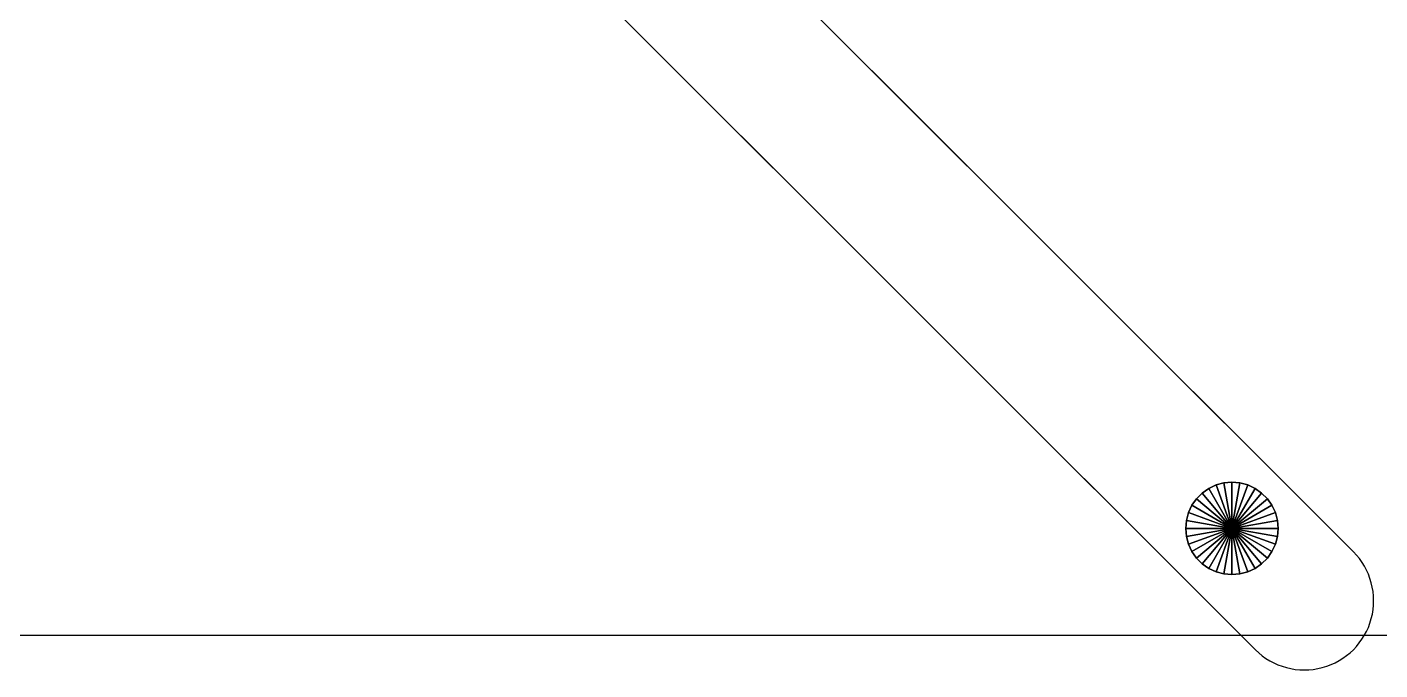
# Model space of a CAD drawing. Header units: inches. Extents: x -7543 to -822, y 102837 to 190349.
# Drawn here: x -831.594645 to -831.590927, y 102836.957335 to 102836.959104 of the extents above; entities that cross this region are included whole.
import ezdxf

# ---------------------------------------------------------------- set-up
doc = ezdxf.new("R2010")
doc.units = ezdxf.units.IN
doc.header["$MEASUREMENT"] = 0
doc.linetypes.add('DASHDOTX2', pattern=[2, 1, -0.5, 0, -0.5])
doc.layers.add('AKS', color=1, linetype='Continuous', lineweight=25)
doc.layers.add('TEFRİŞ', color=7, linetype='Continuous', lineweight=25, true_color=0x78462c)

msp = doc.modelspace()

# ---------------------------------------------------------------- linework, layer by layer
at = {"layer": 'AKS', "linetype": 'DASHDOTX2', "ltscale": 10}
msp.add_line((-831.6986646402642, 102836.9574307916), (-831.3280608453938, 102836.9574307916), dxfattribs=at)
at = {"layer": 'TEFRİŞ'}
msp.add_arc((-831.5911344143481, 102836.9575258116, 0.00127), 0.000190494566851637, 225.0000000002303, 45.0000000002303, dxfattribs=at)
for points in [[(-831.593648894348, 102836.9603096916, 0.00127), (-831.593828494348, 102836.9604892916, 0.000889), (-831.5909997143481, 102836.9576605116, 0.000889), (-831.5909997143481, 102836.9576605116, 0.00127)], [(-831.5939182943481, 102836.9600402916, 0.00127), (-831.5940978943481, 102836.9602198916, 0.000889), (-831.591269114348, 102836.9573911116, 0.000889), (-831.591269114348, 102836.9573911116, 0.00127)], [(-831.5914150343481, 102836.9578220716, 0.0006349999999999995), (-831.591396894348, 102836.9578347716, 0.0006349999999999995), (-831.591396894348, 102836.9578347716, 0.000889), (-831.5914150343481, 102836.9578220716, 0.000889)], [(-831.5913333943481, 102836.9577247916, 0.0006349999999999995), (-831.5914150343481, 102836.9578220716, 0.0006349999999999995), (-831.591396894348, 102836.9578347716, 0.0006349999999999995), (-831.5913333943481, 102836.9577247916, 0.0006349999999999995)], [(-831.5913333943481, 102836.9577247916, 0.000889), (-831.5914150343481, 102836.9578220716, 0.000889), (-831.591396894348, 102836.9578347716, 0.000889), (-831.5913333943481, 102836.9577247916, 0.000889)], [(-831.591396894348, 102836.9578347716, 0.0006349999999999995), (-831.591376834348, 102836.9578441316, 0.0006349999999999995), (-831.591376834348, 102836.9578441316, 0.000889), (-831.591396894348, 102836.9578347716, 0.000889)], [(-831.5913333943481, 102836.9577247916, 0.0006349999999999995), (-831.591396894348, 102836.9578347716, 0.0006349999999999995), (-831.591376834348, 102836.9578441316, 0.0006349999999999995), (-831.5913333943481, 102836.9577247916, 0.0006349999999999995)], [(-831.5913333943481, 102836.9577247916, 0.000889), (-831.591396894348, 102836.9578347716, 0.000889), (-831.591376834348, 102836.9578441316, 0.000889), (-831.5913333943481, 102836.9577247916, 0.000889)], [(-831.591376834348, 102836.9578441316, 0.0006349999999999995), (-831.5913554543481, 102836.9578498716, 0.0006349999999999995), (-831.5913554543481, 102836.9578498716, 0.000889), (-831.591376834348, 102836.9578441316, 0.000889)], [(-831.5913333943481, 102836.9577247916, 0.0006349999999999995), (-831.591376834348, 102836.9578441316, 0.0006349999999999995), (-831.5913554543481, 102836.9578498716, 0.0006349999999999995), (-831.5913333943481, 102836.9577247916, 0.0006349999999999995)], [(-831.5913333943481, 102836.9577247916, 0.000889), (-831.591376834348, 102836.9578441316, 0.000889), (-831.5913554543481, 102836.9578498716, 0.000889), (-831.5913333943481, 102836.9577247916, 0.000889)], [(-831.5913554543481, 102836.9578498716, 0.0006349999999999995), (-831.5913333943481, 102836.9578517916, 0.0006349999999999995), (-831.5913333943481, 102836.9578517916, 0.000889), (-831.5913554543481, 102836.9578498716, 0.000889)], [(-831.5913333943481, 102836.9577247916, 0.0006349999999999995), (-831.5913554543481, 102836.9578498716, 0.0006349999999999995), (-831.5913333943481, 102836.9578517916, 0.0006349999999999995), (-831.5913333943481, 102836.9577247916, 0.0006349999999999995)], [(-831.5913333943481, 102836.9577247916, 0.000889), (-831.5913554543481, 102836.9578498716, 0.000889), (-831.5913333943481, 102836.9578517916, 0.000889), (-831.5913333943481, 102836.9577247916, 0.000889)], [(-831.5913333943481, 102836.9578517916, 0.0006349999999999995), (-831.5913113343481, 102836.9578498716, 0.0006349999999999995), (-831.5913113343481, 102836.9578498716, 0.000889), (-831.5913333943481, 102836.9578517916, 0.000889)], [(-831.5913333943481, 102836.9577247916, 0.0006349999999999995), (-831.5913333943481, 102836.9578517916, 0.0006349999999999995), (-831.5913113343481, 102836.9578498716, 0.0006349999999999995), (-831.5913333943481, 102836.9577247916, 0.0006349999999999995)], [(-831.5913333943481, 102836.9577247916, 0.000889), (-831.5913333943481, 102836.9578517916, 0.000889), (-831.5913113343481, 102836.9578498716, 0.000889), (-831.5913333943481, 102836.9577247916, 0.000889)], [(-831.5913333943481, 102836.9577247916, 0.0006349999999999995), (-831.5913113343481, 102836.9578498716, 0.0006349999999999995), (-831.5912899543481, 102836.9578441316, 0.0006349999999999995), (-831.5913333943481, 102836.9577247916, 0.0006349999999999995)], [(-831.5913333943481, 102836.9577247916, 0.000889), (-831.5913113343481, 102836.9578498716, 0.000889), (-831.5912899543481, 102836.9578441316, 0.000889), (-831.5913333943481, 102836.9577247916, 0.000889)], [(-831.5913333943481, 102836.9577247916, 0.0006349999999999995), (-831.5912899543481, 102836.9578441316, 0.0006349999999999995), (-831.5912698943481, 102836.9578347716, 0.0006349999999999995), (-831.5913333943481, 102836.9577247916, 0.0006349999999999995)], [(-831.5913333943481, 102836.9577247916, 0.000889), (-831.5912899543481, 102836.9578441316, 0.000889), (-831.5912698943481, 102836.9578347716, 0.000889), (-831.5913333943481, 102836.9577247916, 0.000889)], [(-831.5913333943481, 102836.9577247916, 0.0006349999999999995), (-831.5912698943481, 102836.9578347716, 0.0006349999999999995), (-831.591251754348, 102836.9578220716, 0.0006349999999999995), (-831.5913333943481, 102836.9577247916, 0.0006349999999999995)], [(-831.5913333943481, 102836.9577247916, 0.000889), (-831.5912698943481, 102836.9578347716, 0.000889), (-831.591251754348, 102836.9578220716, 0.000889), (-831.5913333943481, 102836.9577247916, 0.000889)], [(-831.5913113343481, 102836.9578498716, 0.0006349999999999995), (-831.5912899543481, 102836.9578441316, 0.0006349999999999995), (-831.5912899543481, 102836.9578441316, 0.000889), (-831.5913113343481, 102836.9578498716, 0.000889)], [(-831.5912899543481, 102836.9578441316, 0.0006349999999999995), (-831.5912698943481, 102836.9578347716, 0.0006349999999999995), (-831.5912698943481, 102836.9578347716, 0.000889), (-831.5912899543481, 102836.9578441316, 0.000889)], [(-831.5912698943481, 102836.9578347716, 0.0006349999999999995), (-831.591251754348, 102836.9578220716, 0.0006349999999999995), (-831.591251754348, 102836.9578220716, 0.000889), (-831.5912698943481, 102836.9578347716, 0.000889)], [(-831.5914527343481, 102836.9577682316, 0.0006349999999999995), (-831.591443374348, 102836.9577882916, 0.0006349999999999995), (-831.591443374348, 102836.9577882916, 0.000889), (-831.5914527343481, 102836.9577682316, 0.000889)], [(-831.5913333943481, 102836.9577247916, 0.0006349999999999995), (-831.5914527343481, 102836.9577682316, 0.0006349999999999995), (-831.591443374348, 102836.9577882916, 0.0006349999999999995), (-831.5913333943481, 102836.9577247916, 0.0006349999999999995)], [(-831.5913333943481, 102836.9577247916, 0.000889), (-831.5914527343481, 102836.9577682316, 0.000889), (-831.591443374348, 102836.9577882916, 0.000889), (-831.5913333943481, 102836.9577247916, 0.000889)], [(-831.591443374348, 102836.9577882916, 0.0006349999999999995), (-831.5914306743481, 102836.9578064316, 0.0006349999999999995), (-831.5914306743481, 102836.9578064316, 0.000889), (-831.591443374348, 102836.9577882916, 0.000889)], [(-831.5913333943481, 102836.9577247916, 0.0006349999999999995), (-831.591443374348, 102836.9577882916, 0.0006349999999999995), (-831.5914306743481, 102836.9578064316, 0.0006349999999999995), (-831.5913333943481, 102836.9577247916, 0.0006349999999999995)], [(-831.5913333943481, 102836.9577247916, 0.000889), (-831.591443374348, 102836.9577882916, 0.000889), (-831.5914306743481, 102836.9578064316, 0.000889), (-831.5913333943481, 102836.9577247916, 0.000889)], [(-831.5914306743481, 102836.9578064316, 0.0006349999999999995), (-831.5914150343481, 102836.9578220716, 0.0006349999999999995), (-831.5914150343481, 102836.9578220716, 0.000889), (-831.5914306743481, 102836.9578064316, 0.000889)], [(-831.5913333943481, 102836.9577247916, 0.0006349999999999995), (-831.5914306743481, 102836.9578064316, 0.0006349999999999995), (-831.5914150343481, 102836.9578220716, 0.0006349999999999995), (-831.5913333943481, 102836.9577247916, 0.0006349999999999995)], [(-831.5913333943481, 102836.9577247916, 0.000889), (-831.5914306743481, 102836.9578064316, 0.000889), (-831.5914150343481, 102836.9578220716, 0.000889), (-831.5913333943481, 102836.9577247916, 0.000889)], [(-831.5913333943481, 102836.9577247916, 0.0006349999999999995), (-831.591251754348, 102836.9578220716, 0.0006349999999999995), (-831.591236114348, 102836.9578064316, 0.0006349999999999995), (-831.5913333943481, 102836.9577247916, 0.0006349999999999995)], [(-831.5913333943481, 102836.9577247916, 0.000889), (-831.591251754348, 102836.9578220716, 0.000889), (-831.591236114348, 102836.9578064316, 0.000889), (-831.5913333943481, 102836.9577247916, 0.000889)], [(-831.5913333943481, 102836.9577247916, 0.0006349999999999995), (-831.591236114348, 102836.9578064316, 0.0006349999999999995), (-831.5912234143481, 102836.9577882916, 0.0006349999999999995), (-831.5913333943481, 102836.9577247916, 0.0006349999999999995)], [(-831.5913333943481, 102836.9577247916, 0.000889), (-831.591236114348, 102836.9578064316, 0.000889), (-831.5912234143481, 102836.9577882916, 0.000889), (-831.5913333943481, 102836.9577247916, 0.000889)], [(-831.5913333943481, 102836.9577247916, 0.0006349999999999995), (-831.5912234143481, 102836.9577882916, 0.0006349999999999995), (-831.591214054348, 102836.9577682316, 0.0006349999999999995), (-831.5913333943481, 102836.9577247916, 0.0006349999999999995)], [(-831.5913333943481, 102836.9577247916, 0.000889), (-831.5912234143481, 102836.9577882916, 0.000889), (-831.591214054348, 102836.9577682316, 0.000889), (-831.5913333943481, 102836.9577247916, 0.000889)], [(-831.591251754348, 102836.9578220716, 0.0006349999999999995), (-831.591236114348, 102836.9578064316, 0.0006349999999999995), (-831.591236114348, 102836.9578064316, 0.000889), (-831.591251754348, 102836.9578220716, 0.000889)], [(-831.591236114348, 102836.9578064316, 0.0006349999999999995), (-831.5912234143481, 102836.9577882916, 0.0006349999999999995), (-831.5912234143481, 102836.9577882916, 0.000889), (-831.591236114348, 102836.9578064316, 0.000889)], [(-831.5912234143481, 102836.9577882916, 0.0006349999999999995), (-831.591214054348, 102836.9577682316, 0.0006349999999999995), (-831.591214054348, 102836.9577682316, 0.000889), (-831.5912234143481, 102836.9577882916, 0.000889)], [(-831.5914584743481, 102836.9577468516, 0.0006349999999999995), (-831.5914527343481, 102836.9577682316, 0.0006349999999999995), (-831.5914527343481, 102836.9577682316, 0.000889), (-831.5914584743481, 102836.9577468516, 0.000889)], [(-831.5913333943481, 102836.9577247916, 0.0006349999999999995), (-831.5914584743481, 102836.9577468516, 0.0006349999999999995), (-831.5914527343481, 102836.9577682316, 0.0006349999999999995), (-831.5913333943481, 102836.9577247916, 0.0006349999999999995)], [(-831.5913333943481, 102836.9577247916, 0.000889), (-831.5914584743481, 102836.9577468516, 0.000889), (-831.5914527343481, 102836.9577682316, 0.000889), (-831.5913333943481, 102836.9577247916, 0.000889)], [(-831.5913333943481, 102836.9577247916, 0.0006349999999999995), (-831.591214054348, 102836.9577682316, 0.0006349999999999995), (-831.591208314348, 102836.9577468516, 0.0006349999999999995), (-831.5913333943481, 102836.9577247916, 0.0006349999999999995)], [(-831.5913333943481, 102836.9577247916, 0.000889), (-831.591214054348, 102836.9577682316, 0.000889), (-831.591208314348, 102836.9577468516, 0.000889), (-831.5913333943481, 102836.9577247916, 0.000889)], [(-831.591214054348, 102836.9577682316, 0.0006349999999999995), (-831.591208314348, 102836.9577468516, 0.0006349999999999995), (-831.591208314348, 102836.9577468516, 0.000889), (-831.591214054348, 102836.9577682316, 0.000889)], [(-831.591460394348, 102836.9577247916, 0.0006349999999999995), (-831.5914584743481, 102836.9577468516, 0.0006349999999999995), (-831.5914584743481, 102836.9577468516, 0.000889), (-831.591460394348, 102836.9577247916, 0.000889)], [(-831.5913333943481, 102836.9577247916, 0.0006349999999999995), (-831.591460394348, 102836.9577247916, 0.0006349999999999995), (-831.5914584743481, 102836.9577468516, 0.0006349999999999995), (-831.5913333943481, 102836.9577247916, 0.0006349999999999995)], [(-831.5913333943481, 102836.9577247916, 0.000889), (-831.591460394348, 102836.9577247916, 0.000889), (-831.5914584743481, 102836.9577468516, 0.000889), (-831.5913333943481, 102836.9577247916, 0.000889)], [(-831.5914584743481, 102836.9577027316, 0.0006349999999999995), (-831.591460394348, 102836.9577247916, 0.0006349999999999995), (-831.591460394348, 102836.9577247916, 0.000889), (-831.5914584743481, 102836.9577027316, 0.000889)], [(-831.5913333943481, 102836.9577247916, 0.0006349999999999995), (-831.5914584743481, 102836.9577027316, 0.0006349999999999995), (-831.591460394348, 102836.9577247916, 0.0006349999999999995), (-831.5913333943481, 102836.9577247916, 0.0006349999999999995)], [(-831.5914584743481, 102836.9577027316, 0.0006349999999999995), (-831.591460394348, 102836.9577247916, 0.0006349999999999995), (-831.591460394348, 102836.9577247916, 0.000889), (-831.5914584743481, 102836.9577027316, 0.000889)], [(-831.5913333943481, 102836.9577247916, 0.0006349999999999995), (-831.5914527343481, 102836.9576813516, 0.0006349999999999995), (-831.5914584743481, 102836.9577027316, 0.0006349999999999995), (-831.5913333943481, 102836.9577247916, 0.0006349999999999995)], [(-831.5913333943481, 102836.9577247916, 0.000889), (-831.5914527343481, 102836.9576813516, 0.000889), (-831.5914584743481, 102836.9577027316, 0.000889), (-831.5913333943481, 102836.9577247916, 0.000889)], [(-831.5913333943481, 102836.9577247916, 0.0006349999999999995), (-831.591443374348, 102836.9576612916, 0.0006349999999999995), (-831.5914527343481, 102836.9576813516, 0.0006349999999999995), (-831.5913333943481, 102836.9577247916, 0.0006349999999999995)], [(-831.5913333943481, 102836.9577247916, 0.000889), (-831.591443374348, 102836.9576612916, 0.000889), (-831.5914527343481, 102836.9576813516, 0.000889), (-831.5913333943481, 102836.9577247916, 0.000889)], [(-831.5913333943481, 102836.9577247916, 0.0006349999999999995), (-831.5914306743481, 102836.9576431516, 0.0006349999999999995), (-831.591443374348, 102836.9576612916, 0.0006349999999999995), (-831.5913333943481, 102836.9577247916, 0.0006349999999999995)], [(-831.5913333943481, 102836.9577247916, 0.000889), (-831.5914306743481, 102836.9576431516, 0.000889), (-831.591443374348, 102836.9576612916, 0.000889), (-831.5913333943481, 102836.9577247916, 0.000889)], [(-831.5913333943481, 102836.9577247916, 0.0006349999999999995), (-831.5914150343481, 102836.9576275116, 0.0006349999999999995), (-831.5914306743481, 102836.9576431516, 0.0006349999999999995), (-831.5913333943481, 102836.9577247916, 0.0006349999999999995)], [(-831.5913333943481, 102836.9577247916, 0.000889), (-831.5914150343481, 102836.9576275116, 0.000889), (-831.5914306743481, 102836.9576431516, 0.000889), (-831.5913333943481, 102836.9577247916, 0.000889)], [(-831.5913333943481, 102836.9577247916, 0.0006349999999999995), (-831.591396894348, 102836.9576148116, 0.0006349999999999995), (-831.5914150343481, 102836.9576275116, 0.0006349999999999995), (-831.5913333943481, 102836.9577247916, 0.0006349999999999995)], [(-831.5913333943481, 102836.9577247916, 0.000889), (-831.591396894348, 102836.9576148116, 0.000889), (-831.5914150343481, 102836.9576275116, 0.000889), (-831.5913333943481, 102836.9577247916, 0.000889)], [(-831.5913333943481, 102836.9577247916, 0.0006349999999999995), (-831.591376834348, 102836.9576054516, 0.0006349999999999995), (-831.591396894348, 102836.9576148116, 0.0006349999999999995), (-831.5913333943481, 102836.9577247916, 0.0006349999999999995)], [(-831.5913333943481, 102836.9577247916, 0.000889), (-831.591376834348, 102836.9576054516, 0.000889), (-831.591396894348, 102836.9576148116, 0.000889), (-831.5913333943481, 102836.9577247916, 0.000889)], [(-831.5913333943481, 102836.9577247916, 0.0006349999999999995), (-831.5913554543481, 102836.9575997116, 0.0006349999999999995), (-831.591376834348, 102836.9576054516, 0.0006349999999999995), (-831.5913333943481, 102836.9577247916, 0.0006349999999999995)], [(-831.5913333943481, 102836.9577247916, 0.000889), (-831.5913554543481, 102836.9575997116, 0.000889), (-831.591376834348, 102836.9576054516, 0.000889), (-831.5913333943481, 102836.9577247916, 0.000889)], [(-831.5913333943481, 102836.9577247916, 0.0006349999999999995), (-831.5913333943481, 102836.9575977916, 0.0006349999999999995), (-831.5913554543481, 102836.9575997116, 0.0006349999999999995), (-831.5913333943481, 102836.9577247916, 0.0006349999999999995)], [(-831.5913333943481, 102836.9577247916, 0.000889), (-831.5913333943481, 102836.9575977916, 0.000889), (-831.5913554543481, 102836.9575997116, 0.000889), (-831.5913333943481, 102836.9577247916, 0.000889)], [(-831.5913333943481, 102836.9577247916, 0.0006349999999999995), (-831.591208314348, 102836.9577468516, 0.0006349999999999995), (-831.5912063943481, 102836.9577247916, 0.0006349999999999995), (-831.5913333943481, 102836.9577247916, 0.0006349999999999995)], [(-831.5913333943481, 102836.9577247916, 0.000889), (-831.591208314348, 102836.9577468516, 0.000889), (-831.5912063943481, 102836.9577247916, 0.000889), (-831.5913333943481, 102836.9577247916, 0.000889)], [(-831.5913333943481, 102836.9577247916, 0.0006349999999999995), (-831.5912063943481, 102836.9577247916, 0.0006349999999999995), (-831.591208314348, 102836.9577027316, 0.0006349999999999995), (-831.5913333943481, 102836.9577247916, 0.0006349999999999995)], [(-831.5913333943481, 102836.9577247916, 0.000889), (-831.5912063943481, 102836.9577247916, 0.000889), (-831.591208314348, 102836.9577027316, 0.000889), (-831.5913333943481, 102836.9577247916, 0.000889)], [(-831.5913333943481, 102836.9577247916, 0.0006349999999999995), (-831.591208314348, 102836.9577027316, 0.0006349999999999995), (-831.591214054348, 102836.9576813516, 0.0006349999999999995), (-831.5913333943481, 102836.9577247916, 0.0006349999999999995)], [(-831.5913333943481, 102836.9577247916, 0.000889), (-831.591208314348, 102836.9577027316, 0.000889), (-831.591214054348, 102836.9576813516, 0.000889), (-831.5913333943481, 102836.9577247916, 0.000889)], [(-831.5913333943481, 102836.9577247916, 0.0006349999999999995), (-831.591214054348, 102836.9576813516, 0.0006349999999999995), (-831.5912234143481, 102836.9576612916, 0.0006349999999999995), (-831.5913333943481, 102836.9577247916, 0.0006349999999999995)], [(-831.5913333943481, 102836.9577247916, 0.000889), (-831.591214054348, 102836.9576813516, 0.000889), (-831.5912234143481, 102836.9576612916, 0.000889), (-831.5913333943481, 102836.9577247916, 0.000889)], [(-831.5913333943481, 102836.9577247916, 0.0006349999999999995), (-831.5912234143481, 102836.9576612916, 0.0006349999999999995), (-831.591236114348, 102836.9576431516, 0.0006349999999999995), (-831.5913333943481, 102836.9577247916, 0.0006349999999999995)], [(-831.5913333943481, 102836.9577247916, 0.000889), (-831.5912234143481, 102836.9576612916, 0.000889), (-831.591236114348, 102836.9576431516, 0.000889), (-831.5913333943481, 102836.9577247916, 0.000889)], [(-831.5913333943481, 102836.9577247916, 0.0006349999999999995), (-831.591236114348, 102836.9576431516, 0.0006349999999999995), (-831.591251754348, 102836.9576275116, 0.0006349999999999995), (-831.5913333943481, 102836.9577247916, 0.0006349999999999995)], [(-831.5913333943481, 102836.9577247916, 0.000889), (-831.591236114348, 102836.9576431516, 0.000889), (-831.591251754348, 102836.9576275116, 0.000889), (-831.5913333943481, 102836.9577247916, 0.000889)], [(-831.5913333943481, 102836.9577247916, 0.0006349999999999995), (-831.591251754348, 102836.9576275116, 0.0006349999999999995), (-831.5912698943481, 102836.9576148116, 0.0006349999999999995), (-831.5913333943481, 102836.9577247916, 0.0006349999999999995)], [(-831.5913333943481, 102836.9577247916, 0.000889), (-831.591251754348, 102836.9576275116, 0.000889), (-831.5912698943481, 102836.9576148116, 0.000889), (-831.5913333943481, 102836.9577247916, 0.000889)], [(-831.5913333943481, 102836.9577247916, 0.0006349999999999995), (-831.5912698943481, 102836.9576148116, 0.0006349999999999995), (-831.5912899543481, 102836.9576054516, 0.0006349999999999995), (-831.5913333943481, 102836.9577247916, 0.0006349999999999995)], [(-831.5913333943481, 102836.9577247916, 0.000889), (-831.5912698943481, 102836.9576148116, 0.000889), (-831.5912899543481, 102836.9576054516, 0.000889), (-831.5913333943481, 102836.9577247916, 0.000889)], [(-831.5913333943481, 102836.9577247916, 0.0006349999999999995), (-831.5912899543481, 102836.9576054516, 0.0006349999999999995), (-831.5913113343481, 102836.9575997116, 0.0006349999999999995), (-831.5913333943481, 102836.9577247916, 0.0006349999999999995)], [(-831.5913333943481, 102836.9577247916, 0.000889), (-831.5912899543481, 102836.9576054516, 0.000889), (-831.5913113343481, 102836.9575997116, 0.000889), (-831.5913333943481, 102836.9577247916, 0.000889)], [(-831.5913333943481, 102836.9577247916, 0.0006349999999999995), (-831.5913113343481, 102836.9575997116, 0.0006349999999999995), (-831.5913333943481, 102836.9575977916, 0.0006349999999999995), (-831.5913333943481, 102836.9577247916, 0.0006349999999999995)], [(-831.5913333943481, 102836.9577247916, 0.000889), (-831.5913113343481, 102836.9575997116, 0.000889), (-831.5913333943481, 102836.9575977916, 0.000889), (-831.5913333943481, 102836.9577247916, 0.000889)], [(-831.591208314348, 102836.9577468516, 0.0006349999999999995), (-831.5912063943481, 102836.9577247916, 0.0006349999999999995), (-831.5912063943481, 102836.9577247916, 0.000889), (-831.591208314348, 102836.9577468516, 0.000889)], [(-831.5912063943481, 102836.9577247916, 0.0006349999999999995), (-831.591208314348, 102836.9577027316, 0.0006349999999999995), (-831.591208314348, 102836.9577027316, 0.000889), (-831.5912063943481, 102836.9577247916, 0.000889)], [(-831.5914527343481, 102836.9576813516, 0.0006349999999999995), (-831.5914584743481, 102836.9577027316, 0.0006349999999999995), (-831.5914584743481, 102836.9577027316, 0.000889), (-831.5914527343481, 102836.9576813516, 0.000889)], [(-831.591443374348, 102836.9576612916, 0.0006349999999999995), (-831.5914527343481, 102836.9576813516, 0.0006349999999999995), (-831.5914527343481, 102836.9576813516, 0.000889), (-831.591443374348, 102836.9576612916, 0.000889)], [(-831.591214054348, 102836.9576813516, 0.0006349999999999995), (-831.5912234143481, 102836.9576612916, 0.0006349999999999995), (-831.5912234143481, 102836.9576612916, 0.000889), (-831.591214054348, 102836.9576813516, 0.000889)], [(-831.591208314348, 102836.9577027316, 0.0006349999999999995), (-831.591214054348, 102836.9576813516, 0.0006349999999999995), (-831.591214054348, 102836.9576813516, 0.000889), (-831.591208314348, 102836.9577027316, 0.000889)], [(-831.5914306743481, 102836.9576431516, 0.0006349999999999995), (-831.591443374348, 102836.9576612916, 0.0006349999999999995), (-831.591443374348, 102836.9576612916, 0.000889), (-831.5914306743481, 102836.9576431516, 0.000889)], [(-831.5914150343481, 102836.9576275116, 0.0006349999999999995), (-831.5914306743481, 102836.9576431516, 0.0006349999999999995), (-831.5914306743481, 102836.9576431516, 0.000889), (-831.5914150343481, 102836.9576275116, 0.000889)], [(-831.591236114348, 102836.9576431516, 0.0006349999999999995), (-831.591251754348, 102836.9576275116, 0.0006349999999999995), (-831.591251754348, 102836.9576275116, 0.000889), (-831.591236114348, 102836.9576431516, 0.000889)], [(-831.5912234143481, 102836.9576612916, 0.0006349999999999995), (-831.591236114348, 102836.9576431516, 0.0006349999999999995), (-831.591236114348, 102836.9576431516, 0.000889), (-831.5912234143481, 102836.9576612916, 0.000889)], [(-831.591396894348, 102836.9576148116, 0.0006349999999999995), (-831.5914150343481, 102836.9576275116, 0.0006349999999999995), (-831.5914150343481, 102836.9576275116, 0.000889), (-831.591396894348, 102836.9576148116, 0.000889)], [(-831.591376834348, 102836.9576054516, 0.0006349999999999995), (-831.591396894348, 102836.9576148116, 0.0006349999999999995), (-831.591396894348, 102836.9576148116, 0.000889), (-831.591376834348, 102836.9576054516, 0.000889)], [(-831.5913554543481, 102836.9575997116, 0.0006349999999999995), (-831.591376834348, 102836.9576054516, 0.0006349999999999995), (-831.591376834348, 102836.9576054516, 0.000889), (-831.5913554543481, 102836.9575997116, 0.000889)], [(-831.5912899543481, 102836.9576054516, 0.0006349999999999995), (-831.5913113343481, 102836.9575997116, 0.0006349999999999995), (-831.5913113343481, 102836.9575997116, 0.000889), (-831.5912899543481, 102836.9576054516, 0.000889)], [(-831.5912698943481, 102836.9576148116, 0.0006349999999999995), (-831.5912899543481, 102836.9576054516, 0.0006349999999999995), (-831.5912899543481, 102836.9576054516, 0.000889), (-831.5912698943481, 102836.9576148116, 0.000889)], [(-831.591251754348, 102836.9576275116, 0.0006349999999999995), (-831.5912698943481, 102836.9576148116, 0.0006349999999999995), (-831.5912698943481, 102836.9576148116, 0.000889), (-831.591251754348, 102836.9576275116, 0.000889)], [(-831.5913333943481, 102836.9575977916, 0.0006349999999999995), (-831.5913554543481, 102836.9575997116, 0.0006349999999999995), (-831.5913554543481, 102836.9575997116, 0.000889), (-831.5913333943481, 102836.9575977916, 0.000889)], [(-831.5913113343481, 102836.9575997116, 0.0006349999999999995), (-831.5913333943481, 102836.9575977916, 0.0006349999999999995), (-831.5913333943481, 102836.9575977916, 0.000889), (-831.5913113343481, 102836.9575997116, 0.000889)]]:
    msp.add_3dface(points, dxfattribs=at)

doc.saveas('drawing.dxf')
